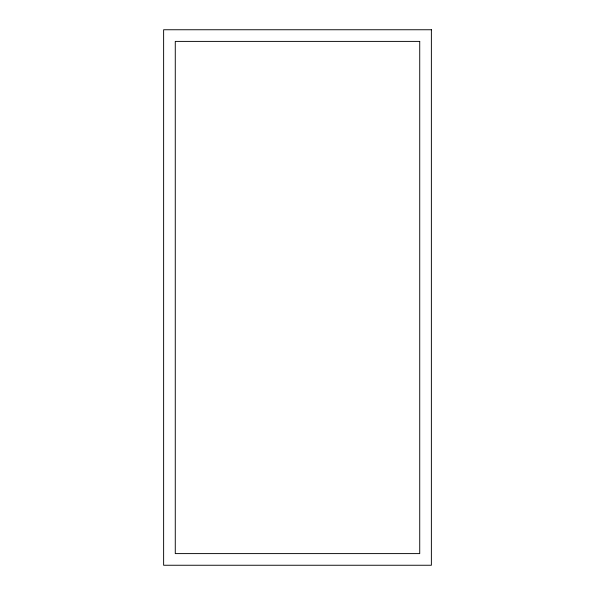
<?xml version="1.0" encoding="UTF-8"?>
<svg xmlns="http://www.w3.org/2000/svg" width="595" height="595" viewBox="0 0 595 595"><rect width="100%" height="100%" fill="white"/><g stroke="black" fill="none" stroke-linecap="round" stroke-linejoin="round"><path stroke-width="0.89" d="M431.375 29.75L163.625 29.75L163.625 565.25L431.375 565.25L431.375 29.75M419.728 41.397L175.272 41.397L175.272 553.603L419.728 553.603L419.728 41.397"/></g></svg>
